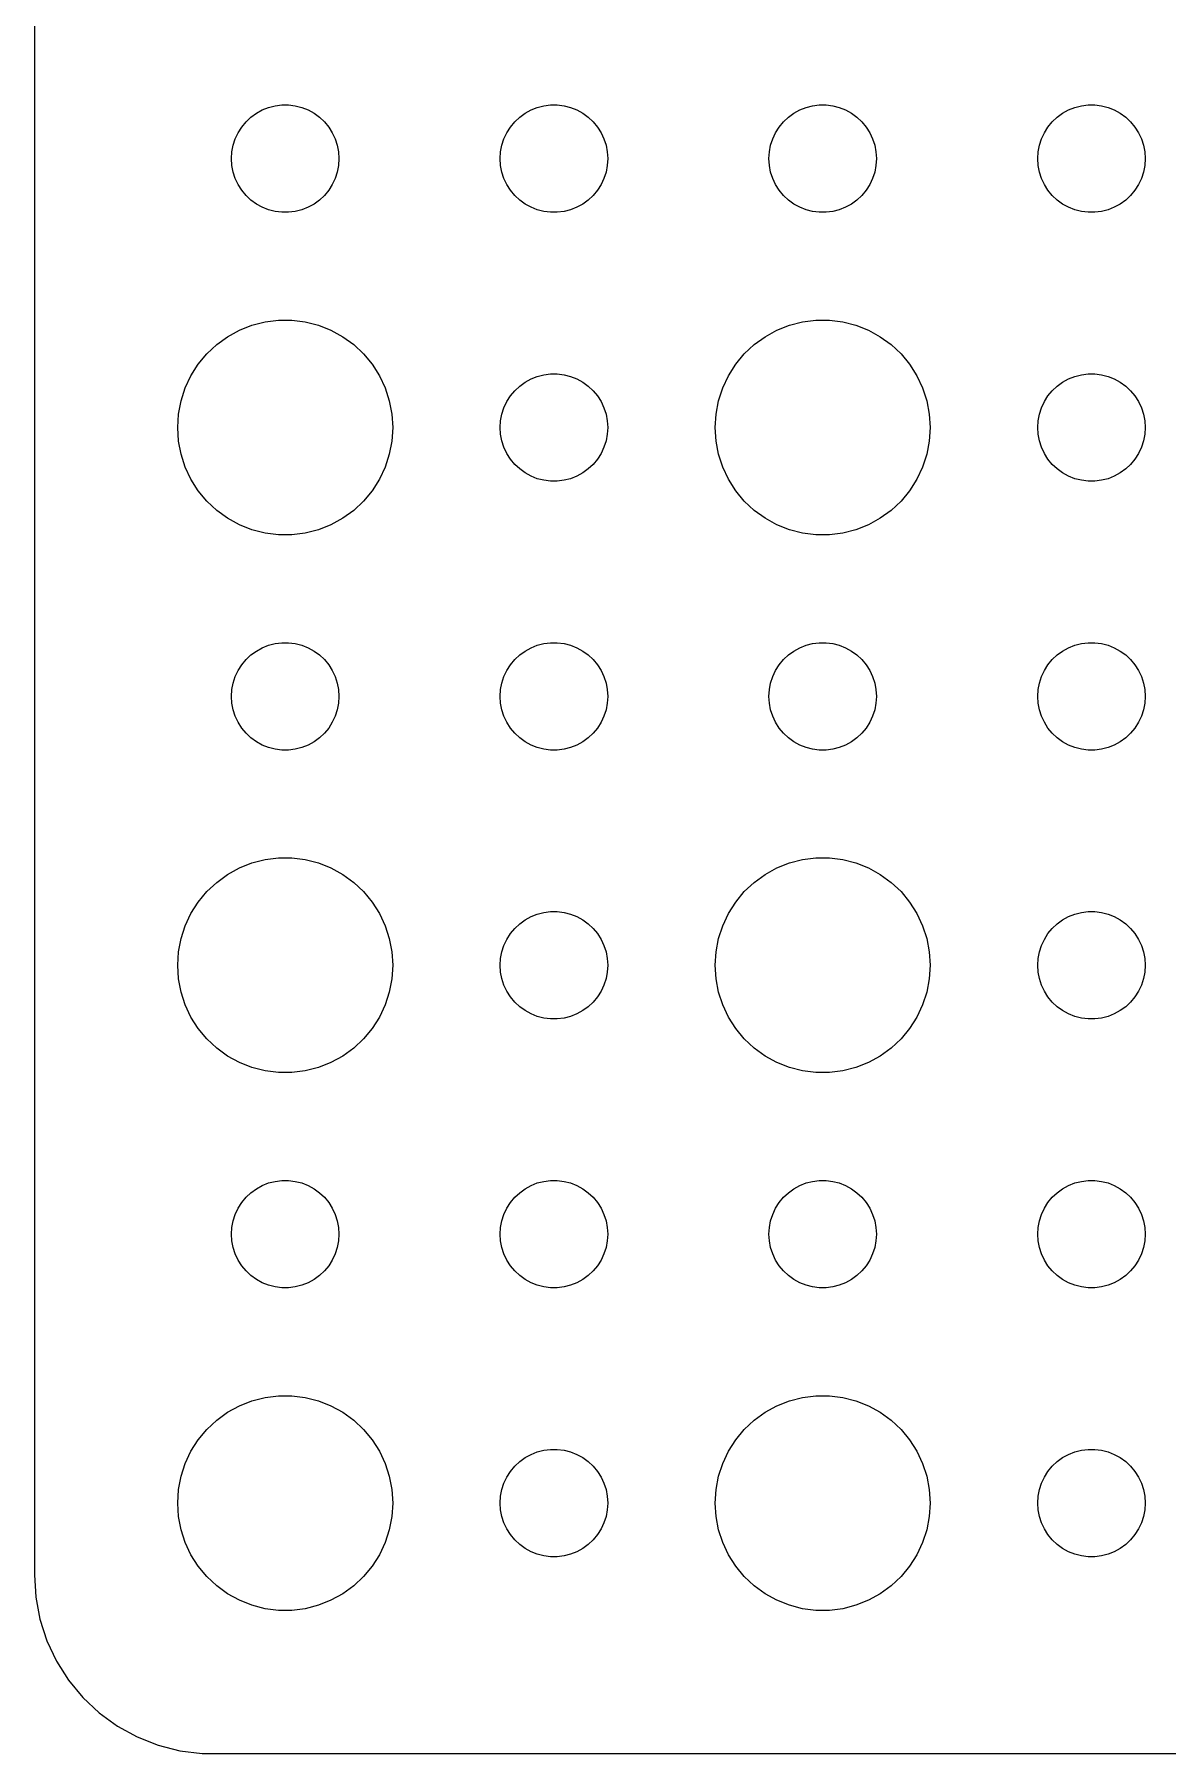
# Model space of a CAD drawing. Header units: metres. Extents: x -134 to 134, y 176 to 508.
# Drawn here: x -134.5 to -102.87, y 404.01 to 451.97 of the extents above; entities that cross this region are included whole.
import ezdxf

# ---------------------------------------------------------------- set-up
doc = ezdxf.new("R2010")
doc.units = ezdxf.units.M

msp = doc.modelspace()

# ---------------------------------------------------------------- linework, layer by layer
for p, q in [((-134.5, 503), (-134.5, 409)), ((-128.304, 449.766), (-128.139, 449.857)), ((-128.139, 449.857), (-127.964, 449.927)), ((-127.964, 449.927), (-127.781, 449.973)), ((-127.781, 449.973), (-127.594, 449.997)), ((-127.594, 449.997), (-127.406, 449.997)), ((-127.406, 449.997), (-127.219, 449.973)), ((-127.219, 449.973), (-127.036, 449.927)), ((-127.036, 449.927), (-126.861, 449.857)), ((-126.861, 449.857), (-126.696, 449.766)), ((-120.804, 449.766), (-120.639, 449.857)), ((-120.639, 449.857), (-120.464, 449.927)), ((-120.464, 449.927), (-120.281, 449.973)), ((-120.281, 449.973), (-120.094, 449.997)), ((-120.094, 449.997), (-119.906, 449.997)), ((-119.906, 449.997), (-119.719, 449.973)), ((-119.719, 449.973), (-119.536, 449.927)), ((-119.536, 449.927), (-119.361, 449.857)), ((-119.361, 449.857), (-119.196, 449.766)), ((-113.304, 449.766), (-113.139, 449.857)), ((-113.139, 449.857), (-112.964, 449.927)), ((-112.964, 449.927), (-112.781, 449.973)), ((-112.781, 449.973), (-112.594, 449.997)), ((-112.594, 449.997), (-112.406, 449.997)), ((-112.406, 449.997), (-112.219, 449.973)), ((-112.219, 449.973), (-112.036, 449.927)), ((-112.036, 449.927), (-111.861, 449.857)), ((-111.861, 449.857), (-111.696, 449.766)), ((-105.804, 449.766), (-105.639, 449.857)), ((-105.639, 449.857), (-105.464, 449.927)), ((-105.464, 449.927), (-105.281, 449.973)), ((-105.281, 449.973), (-105.094, 449.997)), ((-105.094, 449.997), (-104.906, 449.997)), ((-104.906, 449.997), (-104.719, 449.973)), ((-104.719, 449.973), (-104.536, 449.927)), ((-104.536, 449.927), (-104.361, 449.857)), ((-104.361, 449.857), (-104.196, 449.766)), ((-128.814, 449.223), (-128.714, 449.382)), ((-128.714, 449.382), (-128.593, 449.527)), ((-128.593, 449.527), (-128.456, 449.656)), ((-128.456, 449.656), (-128.304, 449.766)), ((-126.696, 449.766), (-126.544, 449.656)), ((-126.544, 449.656), (-126.407, 449.527)), ((-126.407, 449.527), (-126.286, 449.382)), ((-126.286, 449.382), (-126.186, 449.223)), ((-121.314, 449.223), (-121.214, 449.382)), ((-121.214, 449.382), (-121.093, 449.527)), ((-121.093, 449.527), (-120.956, 449.656)), ((-120.956, 449.656), (-120.804, 449.766)), ((-119.196, 449.766), (-119.044, 449.656)), ((-119.044, 449.656), (-118.907, 449.527)), ((-118.907, 449.527), (-118.786, 449.382)), ((-118.786, 449.382), (-118.686, 449.223)), ((-113.814, 449.223), (-113.714, 449.382)), ((-113.714, 449.382), (-113.593, 449.527)), ((-113.593, 449.527), (-113.456, 449.656)), ((-113.456, 449.656), (-113.304, 449.766)), ((-111.696, 449.766), (-111.544, 449.656)), ((-111.544, 449.656), (-111.407, 449.527)), ((-111.407, 449.527), (-111.286, 449.382)), ((-111.286, 449.382), (-111.186, 449.223)), ((-106.314, 449.223), (-106.214, 449.382)), ((-106.214, 449.382), (-106.093, 449.527)), ((-106.093, 449.527), (-105.956, 449.656)), ((-105.956, 449.656), (-105.804, 449.766)), ((-104.196, 449.766), (-104.044, 449.656)), ((-104.044, 449.656), (-103.907, 449.527)), ((-103.907, 449.527), (-103.786, 449.382)), ((-103.786, 449.382), (-103.686, 449.223)), ((-128.988, 448.688), (-128.953, 448.873)), ((-128.953, 448.873), (-128.895, 449.052)), ((-128.895, 449.052), (-128.814, 449.223)), ((-126.186, 449.223), (-126.105, 449.052)), ((-126.105, 449.052), (-126.047, 448.873)), ((-126.047, 448.873), (-126.012, 448.688)), ((-121.488, 448.688), (-121.453, 448.873)), ((-121.453, 448.873), (-121.395, 449.052)), ((-121.395, 449.052), (-121.314, 449.223)), ((-118.686, 449.223), (-118.605, 449.052)), ((-118.605, 449.052), (-118.547, 448.873)), ((-118.547, 448.873), (-118.512, 448.688)), ((-113.988, 448.688), (-113.953, 448.873)), ((-113.953, 448.873), (-113.895, 449.052)), ((-113.895, 449.052), (-113.814, 449.223)), ((-111.186, 449.223), (-111.105, 449.052)), ((-111.105, 449.052), (-111.047, 448.873)), ((-111.047, 448.873), (-111.012, 448.688)), ((-106.488, 448.688), (-106.453, 448.873)), ((-106.453, 448.873), (-106.395, 449.052)), ((-106.395, 449.052), (-106.314, 449.223)), ((-103.686, 449.223), (-103.605, 449.052)), ((-103.605, 449.052), (-103.547, 448.873)), ((-103.547, 448.873), (-103.512, 448.688)), ((-129, 448.5), (-128.988, 448.688)), ((-128.988, 448.312), (-129, 448.5)), ((-126.012, 448.688), (-126, 448.5)), ((-126, 448.5), (-126.012, 448.312)), ((-121.5, 448.5), (-121.488, 448.688)), ((-121.488, 448.312), (-121.5, 448.5)), ((-118.512, 448.688), (-118.5, 448.5)), ((-118.5, 448.5), (-118.512, 448.312)), ((-114, 448.5), (-113.988, 448.688)), ((-113.988, 448.312), (-114, 448.5)), ((-111.012, 448.688), (-111, 448.5)), ((-111, 448.5), (-111.012, 448.312)), ((-106.5, 448.5), (-106.488, 448.688)), ((-106.488, 448.312), (-106.5, 448.5)), ((-103.512, 448.688), (-103.5, 448.5)), ((-103.5, 448.5), (-103.512, 448.312)), ((-128.953, 448.127), (-128.988, 448.312)), ((-128.895, 447.948), (-128.953, 448.127)), ((-128.814, 447.777), (-128.895, 447.948)), ((-126.105, 447.948), (-126.186, 447.777)), ((-126.047, 448.127), (-126.105, 447.948)), ((-126.012, 448.312), (-126.047, 448.127)), ((-121.453, 448.127), (-121.488, 448.312)), ((-121.395, 447.948), (-121.453, 448.127)), ((-121.314, 447.777), (-121.395, 447.948)), ((-118.605, 447.948), (-118.686, 447.777)), ((-118.547, 448.127), (-118.605, 447.948)), ((-118.512, 448.312), (-118.547, 448.127)), ((-113.953, 448.127), (-113.988, 448.312)), ((-113.895, 447.948), (-113.953, 448.127)), ((-113.814, 447.777), (-113.895, 447.948)), ((-111.105, 447.948), (-111.186, 447.777)), ((-111.047, 448.127), (-111.105, 447.948)), ((-111.012, 448.312), (-111.047, 448.127)), ((-106.453, 448.127), (-106.488, 448.312)), ((-106.395, 447.948), (-106.453, 448.127)), ((-106.314, 447.777), (-106.395, 447.948)), ((-103.605, 447.948), (-103.686, 447.777)), ((-103.547, 448.127), (-103.605, 447.948)), ((-103.512, 448.312), (-103.547, 448.127)), ((-128.714, 447.618), (-128.814, 447.777)), ((-128.593, 447.473), (-128.714, 447.618)), ((-128.456, 447.344), (-128.593, 447.473)), ((-126.407, 447.473), (-126.544, 447.344)), ((-126.286, 447.618), (-126.407, 447.473)), ((-126.186, 447.777), (-126.286, 447.618)), ((-121.214, 447.618), (-121.314, 447.777)), ((-121.093, 447.473), (-121.214, 447.618)), ((-120.956, 447.344), (-121.093, 447.473)), ((-118.907, 447.473), (-119.044, 447.344)), ((-118.786, 447.618), (-118.907, 447.473)), ((-118.686, 447.777), (-118.786, 447.618)), ((-113.714, 447.618), (-113.814, 447.777)), ((-113.593, 447.473), (-113.714, 447.618)), ((-113.456, 447.344), (-113.593, 447.473)), ((-111.407, 447.473), (-111.544, 447.344)), ((-111.286, 447.618), (-111.407, 447.473)), ((-111.186, 447.777), (-111.286, 447.618)), ((-106.214, 447.618), (-106.314, 447.777)), ((-106.093, 447.473), (-106.214, 447.618)), ((-105.956, 447.344), (-106.093, 447.473)), ((-103.907, 447.473), (-104.044, 447.344)), ((-103.786, 447.618), (-103.907, 447.473)), ((-103.686, 447.777), (-103.786, 447.618)), ((-128.304, 447.234), (-128.456, 447.344)), ((-128.139, 447.143), (-128.304, 447.234)), ((-127.964, 447.073), (-128.139, 447.143)), ((-127.781, 447.027), (-127.964, 447.073)), ((-127.594, 447.003), (-127.781, 447.027)), ((-127.406, 447.003), (-127.594, 447.003)), ((-127.219, 447.027), (-127.406, 447.003)), ((-127.036, 447.073), (-127.219, 447.027)), ((-126.861, 447.143), (-127.036, 447.073)), ((-126.696, 447.234), (-126.861, 447.143)), ((-126.544, 447.344), (-126.696, 447.234)), ((-120.804, 447.234), (-120.956, 447.344)), ((-120.639, 447.143), (-120.804, 447.234)), ((-120.464, 447.073), (-120.639, 447.143)), ((-120.281, 447.027), (-120.464, 447.073)), ((-120.094, 447.003), (-120.281, 447.027)), ((-119.906, 447.003), (-120.094, 447.003)), ((-119.719, 447.027), (-119.906, 447.003)), ((-119.536, 447.073), (-119.719, 447.027)), ((-119.361, 447.143), (-119.536, 447.073)), ((-119.196, 447.234), (-119.361, 447.143)), ((-119.044, 447.344), (-119.196, 447.234)), ((-113.304, 447.234), (-113.456, 447.344)), ((-113.139, 447.143), (-113.304, 447.234)), ((-112.964, 447.073), (-113.139, 447.143)), ((-112.781, 447.027), (-112.964, 447.073)), ((-112.594, 447.003), (-112.781, 447.027)), ((-112.406, 447.003), (-112.594, 447.003)), ((-112.219, 447.027), (-112.406, 447.003)), ((-112.036, 447.073), (-112.219, 447.027)), ((-111.861, 447.143), (-112.036, 447.073)), ((-111.696, 447.234), (-111.861, 447.143)), ((-111.544, 447.344), (-111.696, 447.234)), ((-105.804, 447.234), (-105.956, 447.344)), ((-105.639, 447.143), (-105.804, 447.234)), ((-105.464, 447.073), (-105.639, 447.143)), ((-105.281, 447.027), (-105.464, 447.073)), ((-105.094, 447.003), (-105.281, 447.027)), ((-104.906, 447.003), (-105.094, 447.003)), ((-104.719, 447.027), (-104.906, 447.003)), ((-104.536, 447.073), (-104.719, 447.027)), ((-104.361, 447.143), (-104.536, 447.073)), ((-104.196, 447.234), (-104.361, 447.143)), ((-104.044, 447.344), (-104.196, 447.234)), ((-129.107, 443.533), (-128.777, 443.714)), ((-128.777, 443.714), (-128.427, 443.853)), ((-128.427, 443.853), (-128.062, 443.947)), ((-128.062, 443.947), (-127.688, 443.994)), ((-127.688, 443.994), (-127.312, 443.994)), ((-127.312, 443.994), (-126.938, 443.947)), ((-126.938, 443.947), (-126.573, 443.853)), ((-126.573, 443.853), (-126.223, 443.714)), ((-126.223, 443.714), (-125.893, 443.533)), ((-114.107, 443.533), (-113.777, 443.714)), ((-113.777, 443.714), (-113.427, 443.853)), ((-113.427, 443.853), (-113.062, 443.947)), ((-113.062, 443.947), (-112.688, 443.994)), ((-112.688, 443.994), (-112.312, 443.994)), ((-112.312, 443.994), (-111.938, 443.947)), ((-111.938, 443.947), (-111.573, 443.853)), ((-111.573, 443.853), (-111.223, 443.714)), ((-111.223, 443.714), (-110.893, 443.533)), ((-129.687, 443.054), (-129.412, 443.312)), ((-129.412, 443.312), (-129.107, 443.533)), ((-125.893, 443.533), (-125.588, 443.312)), ((-125.588, 443.312), (-125.313, 443.054)), ((-114.687, 443.054), (-114.412, 443.312)), ((-114.412, 443.312), (-114.107, 443.533)), ((-110.893, 443.533), (-110.588, 443.312)), ((-110.588, 443.312), (-110.313, 443.054)), ((-130.129, 442.445), (-129.927, 442.763)), ((-129.927, 442.763), (-129.687, 443.054)), ((-125.313, 443.054), (-125.073, 442.763)), ((-125.073, 442.763), (-124.871, 442.445)), ((-115.129, 442.445), (-114.927, 442.763)), ((-114.927, 442.763), (-114.687, 443.054)), ((-110.313, 443.054), (-110.073, 442.763)), ((-110.073, 442.763), (-109.871, 442.445)), ((-130.289, 442.104), (-130.129, 442.445)), ((-124.871, 442.445), (-124.711, 442.104)), ((-120.956, 442.156), (-120.804, 442.266)), ((-120.804, 442.266), (-120.639, 442.357)), ((-120.639, 442.357), (-120.464, 442.427)), ((-120.464, 442.427), (-120.281, 442.473)), ((-120.281, 442.473), (-120.094, 442.497)), ((-120.094, 442.497), (-119.906, 442.497)), ((-119.906, 442.497), (-119.719, 442.473)), ((-119.719, 442.473), (-119.536, 442.427)), ((-119.536, 442.427), (-119.361, 442.357)), ((-119.361, 442.357), (-119.196, 442.266)), ((-119.196, 442.266), (-119.044, 442.156)), ((-115.289, 442.104), (-115.129, 442.445)), ((-109.871, 442.445), (-109.711, 442.104)), ((-105.956, 442.156), (-105.804, 442.266)), ((-105.804, 442.266), (-105.639, 442.357)), ((-105.639, 442.357), (-105.464, 442.427)), ((-105.464, 442.427), (-105.281, 442.473)), ((-105.281, 442.473), (-105.094, 442.497)), ((-105.094, 442.497), (-104.906, 442.497)), ((-104.906, 442.497), (-104.719, 442.473)), ((-104.719, 442.473), (-104.536, 442.427)), ((-104.536, 442.427), (-104.361, 442.357)), ((-104.361, 442.357), (-104.196, 442.266)), ((-104.196, 442.266), (-104.044, 442.156)), ((-130.476, 441.376), (-130.406, 441.746)), ((-130.406, 441.746), (-130.289, 442.104)), ((-124.711, 442.104), (-124.594, 441.746)), ((-124.594, 441.746), (-124.524, 441.376)), ((-121.395, 441.552), (-121.314, 441.723)), ((-121.314, 441.723), (-121.214, 441.882)), ((-121.214, 441.882), (-121.093, 442.027)), ((-121.093, 442.027), (-120.956, 442.156)), ((-119.044, 442.156), (-118.907, 442.027)), ((-118.907, 442.027), (-118.786, 441.882)), ((-118.786, 441.882), (-118.686, 441.723)), ((-118.686, 441.723), (-118.605, 441.552)), ((-115.476, 441.376), (-115.406, 441.746)), ((-115.406, 441.746), (-115.289, 442.104)), ((-109.711, 442.104), (-109.594, 441.746)), ((-109.594, 441.746), (-109.524, 441.376)), ((-106.395, 441.552), (-106.314, 441.723)), ((-106.314, 441.723), (-106.214, 441.882)), ((-106.214, 441.882), (-106.093, 442.027)), ((-106.093, 442.027), (-105.956, 442.156)), ((-104.044, 442.156), (-103.907, 442.027)), ((-103.907, 442.027), (-103.786, 441.882)), ((-103.786, 441.882), (-103.686, 441.723)), ((-103.686, 441.723), (-103.605, 441.552)), ((-130.5, 441), (-130.476, 441.376)), ((-124.524, 441.376), (-124.5, 441)), ((-121.488, 441.188), (-121.453, 441.373)), ((-121.453, 441.373), (-121.395, 441.552)), ((-118.605, 441.552), (-118.547, 441.373)), ((-118.547, 441.373), (-118.512, 441.188)), ((-115.5, 441), (-115.476, 441.376)), ((-109.524, 441.376), (-109.5, 441)), ((-106.488, 441.188), (-106.453, 441.373)), ((-106.453, 441.373), (-106.395, 441.552)), ((-103.605, 441.552), (-103.547, 441.373)), ((-103.547, 441.373), (-103.512, 441.188)), ((-130.476, 440.624), (-130.5, 441)), ((-124.5, 441), (-124.524, 440.624)), ((-121.5, 441), (-121.488, 441.188)), ((-121.488, 440.812), (-121.5, 441)), ((-121.453, 440.627), (-121.488, 440.812)), ((-118.512, 440.812), (-118.547, 440.627)), ((-118.512, 441.188), (-118.5, 441)), ((-118.5, 441), (-118.512, 440.812)), ((-115.476, 440.624), (-115.5, 441)), ((-109.5, 441), (-109.524, 440.624)), ((-106.5, 441), (-106.488, 441.188)), ((-106.488, 440.812), (-106.5, 441)), ((-106.453, 440.627), (-106.488, 440.812)), ((-103.512, 440.812), (-103.547, 440.627)), ((-103.512, 441.188), (-103.5, 441)), ((-103.5, 441), (-103.512, 440.812)), ((-130.406, 440.254), (-130.476, 440.624)), ((-130.289, 439.896), (-130.406, 440.254)), ((-124.594, 440.254), (-124.711, 439.896)), ((-124.524, 440.624), (-124.594, 440.254)), ((-121.395, 440.448), (-121.453, 440.627)), ((-121.314, 440.277), (-121.395, 440.448)), ((-121.214, 440.118), (-121.314, 440.277)), ((-118.686, 440.277), (-118.786, 440.118)), ((-118.605, 440.448), (-118.686, 440.277)), ((-118.547, 440.627), (-118.605, 440.448)), ((-115.406, 440.254), (-115.476, 440.624)), ((-115.289, 439.896), (-115.406, 440.254)), ((-109.594, 440.254), (-109.711, 439.896)), ((-109.524, 440.624), (-109.594, 440.254)), ((-106.395, 440.448), (-106.453, 440.627)), ((-106.314, 440.277), (-106.395, 440.448)), ((-106.214, 440.118), (-106.314, 440.277)), ((-103.686, 440.277), (-103.786, 440.118)), ((-103.605, 440.448), (-103.686, 440.277)), ((-103.547, 440.627), (-103.605, 440.448)), ((-130.129, 439.555), (-130.289, 439.896)), ((-124.711, 439.896), (-124.871, 439.555)), ((-121.093, 439.973), (-121.214, 440.118)), ((-120.956, 439.844), (-121.093, 439.973)), ((-120.804, 439.734), (-120.956, 439.844)), ((-119.044, 439.844), (-119.196, 439.734)), ((-118.907, 439.973), (-119.044, 439.844)), ((-118.786, 440.118), (-118.907, 439.973)), ((-115.129, 439.555), (-115.289, 439.896)), ((-109.711, 439.896), (-109.871, 439.555)), ((-106.093, 439.973), (-106.214, 440.118)), ((-105.956, 439.844), (-106.093, 439.973)), ((-105.804, 439.734), (-105.956, 439.844)), ((-104.044, 439.844), (-104.196, 439.734)), ((-103.907, 439.973), (-104.044, 439.844)), ((-103.786, 440.118), (-103.907, 439.973)), ((-129.927, 439.237), (-130.129, 439.555)), ((-124.871, 439.555), (-125.073, 439.237)), ((-120.639, 439.643), (-120.804, 439.734)), ((-120.464, 439.573), (-120.639, 439.643)), ((-120.281, 439.527), (-120.464, 439.573)), ((-120.094, 439.503), (-120.281, 439.527)), ((-119.906, 439.503), (-120.094, 439.503)), ((-119.719, 439.527), (-119.906, 439.503)), ((-119.536, 439.573), (-119.719, 439.527)), ((-119.361, 439.643), (-119.536, 439.573)), ((-119.196, 439.734), (-119.361, 439.643)), ((-114.927, 439.237), (-115.129, 439.555)), ((-109.871, 439.555), (-110.073, 439.237)), ((-105.639, 439.643), (-105.804, 439.734)), ((-105.464, 439.573), (-105.639, 439.643)), ((-105.281, 439.527), (-105.464, 439.573)), ((-105.094, 439.503), (-105.281, 439.527)), ((-104.906, 439.503), (-105.094, 439.503)), ((-104.719, 439.527), (-104.906, 439.503)), ((-104.536, 439.573), (-104.719, 439.527)), ((-104.361, 439.643), (-104.536, 439.573)), ((-104.196, 439.734), (-104.361, 439.643)), ((-129.687, 438.946), (-129.927, 439.237)), ((-129.412, 438.688), (-129.687, 438.946)), ((-125.313, 438.946), (-125.588, 438.688)), ((-125.073, 439.237), (-125.313, 438.946)), ((-114.687, 438.946), (-114.927, 439.237)), ((-114.412, 438.688), (-114.687, 438.946)), ((-110.313, 438.946), (-110.588, 438.688)), ((-110.073, 439.237), (-110.313, 438.946)), ((-129.107, 438.467), (-129.412, 438.688)), ((-128.777, 438.286), (-129.107, 438.467)), ((-125.893, 438.467), (-126.223, 438.286)), ((-125.588, 438.688), (-125.893, 438.467)), ((-114.107, 438.467), (-114.412, 438.688)), ((-113.777, 438.286), (-114.107, 438.467)), ((-110.893, 438.467), (-111.223, 438.286)), ((-110.588, 438.688), (-110.893, 438.467)), ((-128.427, 438.147), (-128.777, 438.286)), ((-128.062, 438.053), (-128.427, 438.147)), ((-127.688, 438.006), (-128.062, 438.053)), ((-127.312, 438.006), (-127.688, 438.006)), ((-126.938, 438.053), (-127.312, 438.006)), ((-126.573, 438.147), (-126.938, 438.053)), ((-126.223, 438.286), (-126.573, 438.147)), ((-113.427, 438.147), (-113.777, 438.286)), ((-113.062, 438.053), (-113.427, 438.147)), ((-112.688, 438.006), (-113.062, 438.053)), ((-112.312, 438.006), (-112.688, 438.006)), ((-111.938, 438.053), (-112.312, 438.006)), ((-111.573, 438.147), (-111.938, 438.053)), ((-111.223, 438.286), (-111.573, 438.147)), ((-127.964, 434.927), (-127.781, 434.973)), ((-127.781, 434.973), (-127.594, 434.997)), ((-127.594, 434.997), (-127.406, 434.997)), ((-127.406, 434.997), (-127.219, 434.973)), ((-127.219, 434.973), (-127.036, 434.927)), ((-120.464, 434.927), (-120.281, 434.973)), ((-120.281, 434.973), (-120.094, 434.997)), ((-120.094, 434.997), (-119.906, 434.997)), ((-119.906, 434.997), (-119.719, 434.973)), ((-119.719, 434.973), (-119.536, 434.927)), ((-112.964, 434.927), (-112.781, 434.973)), ((-112.781, 434.973), (-112.594, 434.997)), ((-112.594, 434.997), (-112.406, 434.997)), ((-112.406, 434.997), (-112.219, 434.973)), ((-112.219, 434.973), (-112.036, 434.927)), ((-105.464, 434.927), (-105.281, 434.973)), ((-105.281, 434.973), (-105.094, 434.997)), ((-105.094, 434.997), (-104.906, 434.997)), ((-104.906, 434.997), (-104.719, 434.973)), ((-104.719, 434.973), (-104.536, 434.927)), ((-128.714, 434.382), (-128.593, 434.527)), ((-128.593, 434.527), (-128.456, 434.656)), ((-128.456, 434.656), (-128.304, 434.766)), ((-128.304, 434.766), (-128.139, 434.857)), ((-128.139, 434.857), (-127.964, 434.927)), ((-127.036, 434.927), (-126.861, 434.857)), ((-126.861, 434.857), (-126.696, 434.766)), ((-126.696, 434.766), (-126.544, 434.656)), ((-126.544, 434.656), (-126.407, 434.527)), ((-126.407, 434.527), (-126.286, 434.382)), ((-121.214, 434.382), (-121.093, 434.527)), ((-121.093, 434.527), (-120.956, 434.656)), ((-120.956, 434.656), (-120.804, 434.766)), ((-120.804, 434.766), (-120.639, 434.857)), ((-120.639, 434.857), (-120.464, 434.927)), ((-119.536, 434.927), (-119.361, 434.857)), ((-119.361, 434.857), (-119.196, 434.766)), ((-119.196, 434.766), (-119.044, 434.656)), ((-119.044, 434.656), (-118.907, 434.527)), ((-118.907, 434.527), (-118.786, 434.382)), ((-113.714, 434.382), (-113.593, 434.527)), ((-113.593, 434.527), (-113.456, 434.656)), ((-113.456, 434.656), (-113.304, 434.766)), ((-113.304, 434.766), (-113.139, 434.857)), ((-113.139, 434.857), (-112.964, 434.927)), ((-112.036, 434.927), (-111.861, 434.857)), ((-111.861, 434.857), (-111.696, 434.766)), ((-111.696, 434.766), (-111.544, 434.656)), ((-111.544, 434.656), (-111.407, 434.527)), ((-111.407, 434.527), (-111.286, 434.382)), ((-106.214, 434.382), (-106.093, 434.527)), ((-106.093, 434.527), (-105.956, 434.656)), ((-105.956, 434.656), (-105.804, 434.766)), ((-105.804, 434.766), (-105.639, 434.857)), ((-105.639, 434.857), (-105.464, 434.927)), ((-104.536, 434.927), (-104.361, 434.857)), ((-104.361, 434.857), (-104.196, 434.766)), ((-104.196, 434.766), (-104.044, 434.656)), ((-104.044, 434.656), (-103.907, 434.527)), ((-103.907, 434.527), (-103.786, 434.382)), ((-128.953, 433.873), (-128.895, 434.052)), ((-128.895, 434.052), (-128.814, 434.223)), ((-128.814, 434.223), (-128.714, 434.382)), ((-126.286, 434.382), (-126.186, 434.223)), ((-126.186, 434.223), (-126.105, 434.052)), ((-126.105, 434.052), (-126.047, 433.873)), ((-121.453, 433.873), (-121.395, 434.052)), ((-121.395, 434.052), (-121.314, 434.223)), ((-121.314, 434.223), (-121.214, 434.382)), ((-118.786, 434.382), (-118.686, 434.223)), ((-118.686, 434.223), (-118.605, 434.052)), ((-118.605, 434.052), (-118.547, 433.873)), ((-113.953, 433.873), (-113.895, 434.052)), ((-113.895, 434.052), (-113.814, 434.223)), ((-113.814, 434.223), (-113.714, 434.382)), ((-111.286, 434.382), (-111.186, 434.223)), ((-111.186, 434.223), (-111.105, 434.052)), ((-111.105, 434.052), (-111.047, 433.873)), ((-106.453, 433.873), (-106.395, 434.052)), ((-106.395, 434.052), (-106.314, 434.223)), ((-106.314, 434.223), (-106.214, 434.382)), ((-103.786, 434.382), (-103.686, 434.223)), ((-103.686, 434.223), (-103.605, 434.052)), ((-103.605, 434.052), (-103.547, 433.873)), ((-129, 433.5), (-128.988, 433.688)), ((-128.988, 433.688), (-128.953, 433.873)), ((-126.047, 433.873), (-126.012, 433.688)), ((-126.012, 433.688), (-126, 433.5)), ((-121.5, 433.5), (-121.488, 433.688)), ((-121.488, 433.688), (-121.453, 433.873)), ((-118.547, 433.873), (-118.512, 433.688)), ((-118.512, 433.688), (-118.5, 433.5)), ((-114, 433.5), (-113.988, 433.688)), ((-113.988, 433.688), (-113.953, 433.873)), ((-111.047, 433.873), (-111.012, 433.688)), ((-111.012, 433.688), (-111, 433.5)), ((-106.5, 433.5), (-106.488, 433.688)), ((-106.488, 433.688), (-106.453, 433.873)), ((-103.547, 433.873), (-103.512, 433.688)), ((-103.512, 433.688), (-103.5, 433.5)), ((-128.988, 433.312), (-129, 433.5)), ((-128.953, 433.127), (-128.988, 433.312)), ((-128.895, 432.948), (-128.953, 433.127)), ((-126.047, 433.127), (-126.105, 432.948)), ((-126.012, 433.312), (-126.047, 433.127)), ((-126, 433.5), (-126.012, 433.312)), ((-121.488, 433.312), (-121.5, 433.5)), ((-121.453, 433.127), (-121.488, 433.312)), ((-121.395, 432.948), (-121.453, 433.127)), ((-118.547, 433.127), (-118.605, 432.948)), ((-118.512, 433.312), (-118.547, 433.127)), ((-118.5, 433.5), (-118.512, 433.312)), ((-113.988, 433.312), (-114, 433.5)), ((-113.953, 433.127), (-113.988, 433.312)), ((-113.895, 432.948), (-113.953, 433.127)), ((-111.047, 433.127), (-111.105, 432.948)), ((-111.012, 433.312), (-111.047, 433.127)), ((-111, 433.5), (-111.012, 433.312)), ((-106.488, 433.312), (-106.5, 433.5)), ((-106.453, 433.127), (-106.488, 433.312)), ((-106.395, 432.948), (-106.453, 433.127)), ((-103.547, 433.127), (-103.605, 432.948)), ((-103.512, 433.312), (-103.547, 433.127)), ((-103.5, 433.5), (-103.512, 433.312)), ((-128.814, 432.777), (-128.895, 432.948)), ((-128.714, 432.618), (-128.814, 432.777)), ((-128.593, 432.473), (-128.714, 432.618)), ((-126.286, 432.618), (-126.407, 432.473)), ((-126.186, 432.777), (-126.286, 432.618)), ((-126.105, 432.948), (-126.186, 432.777)), ((-121.314, 432.777), (-121.395, 432.948)), ((-121.214, 432.618), (-121.314, 432.777)), ((-121.093, 432.473), (-121.214, 432.618)), ((-118.786, 432.618), (-118.907, 432.473)), ((-118.686, 432.777), (-118.786, 432.618)), ((-118.605, 432.948), (-118.686, 432.777)), ((-113.814, 432.777), (-113.895, 432.948)), ((-113.714, 432.618), (-113.814, 432.777)), ((-113.593, 432.473), (-113.714, 432.618)), ((-111.286, 432.618), (-111.407, 432.473)), ((-111.186, 432.777), (-111.286, 432.618)), ((-111.105, 432.948), (-111.186, 432.777)), ((-106.314, 432.777), (-106.395, 432.948)), ((-106.214, 432.618), (-106.314, 432.777)), ((-106.093, 432.473), (-106.214, 432.618)), ((-103.786, 432.618), (-103.907, 432.473)), ((-103.686, 432.777), (-103.786, 432.618)), ((-103.605, 432.948), (-103.686, 432.777)), ((-128.456, 432.344), (-128.593, 432.473)), ((-128.304, 432.234), (-128.456, 432.344)), ((-128.139, 432.143), (-128.304, 432.234)), ((-127.964, 432.073), (-128.139, 432.143)), ((-126.861, 432.143), (-127.036, 432.073)), ((-126.696, 432.234), (-126.861, 432.143)), ((-126.544, 432.344), (-126.696, 432.234)), ((-126.407, 432.473), (-126.544, 432.344)), ((-120.956, 432.344), (-121.093, 432.473)), ((-120.804, 432.234), (-120.956, 432.344)), ((-120.639, 432.143), (-120.804, 432.234)), ((-120.464, 432.073), (-120.639, 432.143)), ((-119.361, 432.143), (-119.536, 432.073)), ((-119.196, 432.234), (-119.361, 432.143)), ((-119.044, 432.344), (-119.196, 432.234)), ((-118.907, 432.473), (-119.044, 432.344)), ((-113.456, 432.344), (-113.593, 432.473)), ((-113.304, 432.234), (-113.456, 432.344)), ((-113.139, 432.143), (-113.304, 432.234)), ((-112.964, 432.073), (-113.139, 432.143)), ((-111.861, 432.143), (-112.036, 432.073)), ((-111.696, 432.234), (-111.861, 432.143)), ((-111.544, 432.344), (-111.696, 432.234)), ((-111.407, 432.473), (-111.544, 432.344)), ((-105.956, 432.344), (-106.093, 432.473)), ((-105.804, 432.234), (-105.956, 432.344)), ((-105.639, 432.143), (-105.804, 432.234)), ((-105.464, 432.073), (-105.639, 432.143)), ((-104.361, 432.143), (-104.536, 432.073)), ((-104.196, 432.234), (-104.361, 432.143)), ((-104.044, 432.344), (-104.196, 432.234)), ((-103.907, 432.473), (-104.044, 432.344)), ((-127.781, 432.027), (-127.964, 432.073)), ((-127.594, 432.003), (-127.781, 432.027)), ((-127.406, 432.003), (-127.594, 432.003)), ((-127.219, 432.027), (-127.406, 432.003)), ((-127.036, 432.073), (-127.219, 432.027)), ((-120.281, 432.027), (-120.464, 432.073)), ((-120.094, 432.003), (-120.281, 432.027)), ((-119.906, 432.003), (-120.094, 432.003)), ((-119.719, 432.027), (-119.906, 432.003)), ((-119.536, 432.073), (-119.719, 432.027)), ((-112.781, 432.027), (-112.964, 432.073)), ((-112.594, 432.003), (-112.781, 432.027)), ((-112.406, 432.003), (-112.594, 432.003)), ((-112.219, 432.027), (-112.406, 432.003)), ((-112.036, 432.073), (-112.219, 432.027)), ((-105.281, 432.027), (-105.464, 432.073)), ((-105.094, 432.003), (-105.281, 432.027)), ((-104.906, 432.003), (-105.094, 432.003)), ((-104.719, 432.027), (-104.906, 432.003)), ((-104.536, 432.073), (-104.719, 432.027)), ((-128.777, 428.714), (-128.427, 428.853)), ((-128.427, 428.853), (-128.062, 428.947)), ((-128.062, 428.947), (-127.688, 428.994)), ((-127.688, 428.994), (-127.312, 428.994)), ((-127.312, 428.994), (-126.938, 428.947)), ((-126.938, 428.947), (-126.573, 428.853)), ((-126.573, 428.853), (-126.223, 428.714)), ((-113.777, 428.714), (-113.427, 428.853)), ((-113.427, 428.853), (-113.062, 428.947)), ((-113.062, 428.947), (-112.688, 428.994)), ((-112.688, 428.994), (-112.312, 428.994)), ((-112.312, 428.994), (-111.938, 428.947)), ((-111.938, 428.947), (-111.573, 428.853)), ((-111.573, 428.853), (-111.223, 428.714)), ((-129.687, 428.054), (-129.412, 428.312)), ((-129.412, 428.312), (-129.107, 428.533)), ((-129.107, 428.533), (-128.777, 428.714)), ((-126.223, 428.714), (-125.893, 428.533)), ((-125.893, 428.533), (-125.588, 428.312)), ((-125.588, 428.312), (-125.313, 428.054)), ((-114.687, 428.054), (-114.412, 428.312)), ((-114.412, 428.312), (-114.107, 428.533)), ((-114.107, 428.533), (-113.777, 428.714)), ((-111.223, 428.714), (-110.893, 428.533)), ((-110.893, 428.533), (-110.588, 428.312)), ((-110.588, 428.312), (-110.313, 428.054)), ((-129.927, 427.763), (-129.687, 428.054)), ((-125.313, 428.054), (-125.073, 427.763)), ((-114.927, 427.763), (-114.687, 428.054)), ((-110.313, 428.054), (-110.073, 427.763)), ((-130.289, 427.104), (-130.129, 427.445)), ((-130.129, 427.445), (-129.927, 427.763)), ((-125.073, 427.763), (-124.871, 427.445)), ((-124.871, 427.445), (-124.711, 427.104)), ((-120.804, 427.266), (-120.639, 427.357)), ((-120.639, 427.357), (-120.464, 427.427)), ((-120.464, 427.427), (-120.281, 427.473)), ((-120.281, 427.473), (-120.094, 427.497)), ((-120.094, 427.497), (-119.906, 427.497)), ((-119.906, 427.497), (-119.719, 427.473)), ((-119.719, 427.473), (-119.536, 427.427)), ((-119.536, 427.427), (-119.361, 427.357)), ((-119.361, 427.357), (-119.196, 427.266)), ((-115.289, 427.104), (-115.129, 427.445)), ((-115.129, 427.445), (-114.927, 427.763)), ((-110.073, 427.763), (-109.871, 427.445)), ((-109.871, 427.445), (-109.711, 427.104)), ((-105.804, 427.266), (-105.639, 427.357)), ((-105.639, 427.357), (-105.464, 427.427)), ((-105.464, 427.427), (-105.281, 427.473)), ((-105.281, 427.473), (-105.094, 427.497)), ((-105.094, 427.497), (-104.906, 427.497)), ((-104.906, 427.497), (-104.719, 427.473)), ((-104.719, 427.473), (-104.536, 427.427)), ((-104.536, 427.427), (-104.361, 427.357)), ((-104.361, 427.357), (-104.196, 427.266)), ((-130.406, 426.746), (-130.289, 427.104)), ((-124.711, 427.104), (-124.594, 426.746)), ((-121.314, 426.723), (-121.214, 426.882)), ((-121.214, 426.882), (-121.093, 427.027)), ((-121.093, 427.027), (-120.956, 427.156)), ((-120.956, 427.156), (-120.804, 427.266)), ((-119.196, 427.266), (-119.044, 427.156)), ((-119.044, 427.156), (-118.907, 427.027)), ((-118.907, 427.027), (-118.786, 426.882)), ((-118.786, 426.882), (-118.686, 426.723)), ((-115.406, 426.746), (-115.289, 427.104)), ((-109.711, 427.104), (-109.594, 426.746)), ((-106.314, 426.723), (-106.214, 426.882)), ((-106.214, 426.882), (-106.093, 427.027)), ((-106.093, 427.027), (-105.956, 427.156)), ((-105.956, 427.156), (-105.804, 427.266)), ((-104.196, 427.266), (-104.044, 427.156)), ((-104.044, 427.156), (-103.907, 427.027)), ((-103.907, 427.027), (-103.786, 426.882)), ((-103.786, 426.882), (-103.686, 426.723)), ((-130.5, 426), (-130.476, 426.376)), ((-130.476, 426.376), (-130.406, 426.746)), ((-124.594, 426.746), (-124.524, 426.376)), ((-124.524, 426.376), (-124.5, 426)), ((-121.488, 426.188), (-121.453, 426.373)), ((-121.453, 426.373), (-121.395, 426.552)), ((-121.395, 426.552), (-121.314, 426.723)), ((-118.686, 426.723), (-118.605, 426.552)), ((-118.605, 426.552), (-118.547, 426.373)), ((-118.547, 426.373), (-118.512, 426.188)), ((-115.5, 426), (-115.476, 426.376)), ((-115.476, 426.376), (-115.406, 426.746)), ((-109.594, 426.746), (-109.524, 426.376)), ((-109.524, 426.376), (-109.5, 426)), ((-106.488, 426.188), (-106.453, 426.373)), ((-106.453, 426.373), (-106.395, 426.552)), ((-106.395, 426.552), (-106.314, 426.723)), ((-103.686, 426.723), (-103.605, 426.552)), ((-103.605, 426.552), (-103.547, 426.373)), ((-103.547, 426.373), (-103.512, 426.188)), ((-130.476, 425.624), (-130.5, 426)), ((-124.5, 426), (-124.524, 425.624)), ((-121.5, 426), (-121.488, 426.188)), ((-121.488, 425.812), (-121.5, 426)), ((-118.512, 426.188), (-118.5, 426)), ((-118.5, 426), (-118.512, 425.812)), ((-115.476, 425.624), (-115.5, 426)), ((-109.5, 426), (-109.524, 425.624)), ((-106.5, 426), (-106.488, 426.188)), ((-106.488, 425.812), (-106.5, 426)), ((-103.512, 426.188), (-103.5, 426)), ((-103.5, 426), (-103.512, 425.812)), ((-130.406, 425.254), (-130.476, 425.624)), ((-124.524, 425.624), (-124.594, 425.254)), ((-121.453, 425.627), (-121.488, 425.812)), ((-121.395, 425.448), (-121.453, 425.627)), ((-121.314, 425.277), (-121.395, 425.448)), ((-118.605, 425.448), (-118.686, 425.277)), ((-118.547, 425.627), (-118.605, 425.448)), ((-118.512, 425.812), (-118.547, 425.627)), ((-115.406, 425.254), (-115.476, 425.624)), ((-109.524, 425.624), (-109.594, 425.254)), ((-106.453, 425.627), (-106.488, 425.812)), ((-106.395, 425.448), (-106.453, 425.627)), ((-106.314, 425.277), (-106.395, 425.448)), ((-103.605, 425.448), (-103.686, 425.277)), ((-103.547, 425.627), (-103.605, 425.448)), ((-103.512, 425.812), (-103.547, 425.627)), ((-130.289, 424.896), (-130.406, 425.254)), ((-130.129, 424.555), (-130.289, 424.896)), ((-124.711, 424.896), (-124.871, 424.555)), ((-124.594, 425.254), (-124.711, 424.896)), ((-121.214, 425.118), (-121.314, 425.277)), ((-121.093, 424.973), (-121.214, 425.118)), ((-120.956, 424.844), (-121.093, 424.973)), ((-118.907, 424.973), (-119.044, 424.844)), ((-118.786, 425.118), (-118.907, 424.973)), ((-118.686, 425.277), (-118.786, 425.118)), ((-115.289, 424.896), (-115.406, 425.254)), ((-115.129, 424.555), (-115.289, 424.896)), ((-109.711, 424.896), (-109.871, 424.555)), ((-109.594, 425.254), (-109.711, 424.896)), ((-106.214, 425.118), (-106.314, 425.277)), ((-106.093, 424.973), (-106.214, 425.118)), ((-105.956, 424.844), (-106.093, 424.973)), ((-103.907, 424.973), (-104.044, 424.844)), ((-103.786, 425.118), (-103.907, 424.973)), ((-103.686, 425.277), (-103.786, 425.118)), ((-129.927, 424.237), (-130.129, 424.555)), ((-124.871, 424.555), (-125.073, 424.237)), ((-120.804, 424.734), (-120.956, 424.844)), ((-120.639, 424.643), (-120.804, 424.734)), ((-120.464, 424.573), (-120.639, 424.643)), ((-120.281, 424.527), (-120.464, 424.573)), ((-120.094, 424.503), (-120.281, 424.527)), ((-119.906, 424.503), (-120.094, 424.503)), ((-119.719, 424.527), (-119.906, 424.503)), ((-119.536, 424.573), (-119.719, 424.527)), ((-119.361, 424.643), (-119.536, 424.573)), ((-119.196, 424.734), (-119.361, 424.643)), ((-119.044, 424.844), (-119.196, 424.734)), ((-114.927, 424.237), (-115.129, 424.555)), ((-109.871, 424.555), (-110.073, 424.237)), ((-105.804, 424.734), (-105.956, 424.844)), ((-105.639, 424.643), (-105.804, 424.734)), ((-105.464, 424.573), (-105.639, 424.643)), ((-105.281, 424.527), (-105.464, 424.573)), ((-105.094, 424.503), (-105.281, 424.527)), ((-104.906, 424.503), (-105.094, 424.503)), ((-104.719, 424.527), (-104.906, 424.503)), ((-104.536, 424.573), (-104.719, 424.527)), ((-104.361, 424.643), (-104.536, 424.573)), ((-104.196, 424.734), (-104.361, 424.643)), ((-104.044, 424.844), (-104.196, 424.734)), ((-129.687, 423.946), (-129.927, 424.237)), ((-129.412, 423.688), (-129.687, 423.946)), ((-125.313, 423.946), (-125.588, 423.688)), ((-125.073, 424.237), (-125.313, 423.946)), ((-114.687, 423.946), (-114.927, 424.237)), ((-114.412, 423.688), (-114.687, 423.946)), ((-110.313, 423.946), (-110.588, 423.688)), ((-110.073, 424.237), (-110.313, 423.946)), ((-129.107, 423.467), (-129.412, 423.688)), ((-128.777, 423.286), (-129.107, 423.467)), ((-125.893, 423.467), (-126.223, 423.286)), ((-125.588, 423.688), (-125.893, 423.467)), ((-114.107, 423.467), (-114.412, 423.688)), ((-113.777, 423.286), (-114.107, 423.467)), ((-110.893, 423.467), (-111.223, 423.286)), ((-110.588, 423.688), (-110.893, 423.467)), ((-128.427, 423.147), (-128.777, 423.286)), ((-128.062, 423.053), (-128.427, 423.147)), ((-127.688, 423.006), (-128.062, 423.053)), ((-127.312, 423.006), (-127.688, 423.006)), ((-126.938, 423.053), (-127.312, 423.006)), ((-126.573, 423.147), (-126.938, 423.053)), ((-126.223, 423.286), (-126.573, 423.147)), ((-113.427, 423.147), (-113.777, 423.286)), ((-113.062, 423.053), (-113.427, 423.147)), ((-112.688, 423.006), (-113.062, 423.053)), ((-112.312, 423.006), (-112.688, 423.006)), ((-111.938, 423.053), (-112.312, 423.006)), ((-111.573, 423.147), (-111.938, 423.053)), ((-111.223, 423.286), (-111.573, 423.147)), ((-128.593, 419.527), (-128.456, 419.656)), ((-128.456, 419.656), (-128.304, 419.766)), ((-128.304, 419.766), (-128.139, 419.857)), ((-128.139, 419.857), (-127.964, 419.927)), ((-127.964, 419.927), (-127.781, 419.973)), ((-127.781, 419.973), (-127.594, 419.997)), ((-127.594, 419.997), (-127.406, 419.997)), ((-127.406, 419.997), (-127.219, 419.973)), ((-127.219, 419.973), (-127.036, 419.927)), ((-127.036, 419.927), (-126.861, 419.857)), ((-126.861, 419.857), (-126.696, 419.766)), ((-126.696, 419.766), (-126.544, 419.656)), ((-126.544, 419.656), (-126.407, 419.527)), ((-121.093, 419.527), (-120.956, 419.656)), ((-120.956, 419.656), (-120.804, 419.766)), ((-120.804, 419.766), (-120.639, 419.857)), ((-120.639, 419.857), (-120.464, 419.927)), ((-120.464, 419.927), (-120.281, 419.973)), ((-120.281, 419.973), (-120.094, 419.997)), ((-120.094, 419.997), (-119.906, 419.997)), ((-119.906, 419.997), (-119.719, 419.973)), ((-119.719, 419.973), (-119.536, 419.927)), ((-119.536, 419.927), (-119.361, 419.857)), ((-119.361, 419.857), (-119.196, 419.766)), ((-119.196, 419.766), (-119.044, 419.656)), ((-119.044, 419.656), (-118.907, 419.527)), ((-113.593, 419.527), (-113.456, 419.656)), ((-113.456, 419.656), (-113.304, 419.766)), ((-113.304, 419.766), (-113.139, 419.857)), ((-113.139, 419.857), (-112.964, 419.927)), ((-112.964, 419.927), (-112.781, 419.973)), ((-112.781, 419.973), (-112.594, 419.997)), ((-112.594, 419.997), (-112.406, 419.997)), ((-112.406, 419.997), (-112.219, 419.973)), ((-112.219, 419.973), (-112.036, 419.927)), ((-112.036, 419.927), (-111.861, 419.857)), ((-111.861, 419.857), (-111.696, 419.766)), ((-111.696, 419.766), (-111.544, 419.656)), ((-111.544, 419.656), (-111.407, 419.527)), ((-106.093, 419.527), (-105.956, 419.656)), ((-105.956, 419.656), (-105.804, 419.766)), ((-105.804, 419.766), (-105.639, 419.857)), ((-105.639, 419.857), (-105.464, 419.927)), ((-105.464, 419.927), (-105.281, 419.973)), ((-105.281, 419.973), (-105.094, 419.997)), ((-105.094, 419.997), (-104.906, 419.997)), ((-104.906, 419.997), (-104.719, 419.973)), ((-104.719, 419.973), (-104.536, 419.927)), ((-104.536, 419.927), (-104.361, 419.857)), ((-104.361, 419.857), (-104.196, 419.766)), ((-104.196, 419.766), (-104.044, 419.656)), ((-104.044, 419.656), (-103.907, 419.527)), ((-128.895, 419.052), (-128.814, 419.223)), ((-128.814, 419.223), (-128.714, 419.382)), ((-128.714, 419.382), (-128.593, 419.527)), ((-126.407, 419.527), (-126.286, 419.382)), ((-126.286, 419.382), (-126.186, 419.223)), ((-126.186, 419.223), (-126.105, 419.052)), ((-121.395, 419.052), (-121.314, 419.223)), ((-121.314, 419.223), (-121.214, 419.382)), ((-121.214, 419.382), (-121.093, 419.527)), ((-118.907, 419.527), (-118.786, 419.382)), ((-118.786, 419.382), (-118.686, 419.223)), ((-118.686, 419.223), (-118.605, 419.052)), ((-113.895, 419.052), (-113.814, 419.223)), ((-113.814, 419.223), (-113.714, 419.382)), ((-113.714, 419.382), (-113.593, 419.527)), ((-111.407, 419.527), (-111.286, 419.382)), ((-111.286, 419.382), (-111.186, 419.223)), ((-111.186, 419.223), (-111.105, 419.052)), ((-106.395, 419.052), (-106.314, 419.223)), ((-106.314, 419.223), (-106.214, 419.382)), ((-106.214, 419.382), (-106.093, 419.527)), ((-103.907, 419.527), (-103.786, 419.382)), ((-103.786, 419.382), (-103.686, 419.223)), ((-103.686, 419.223), (-103.605, 419.052)), ((-129, 418.5), (-128.988, 418.688)), ((-128.988, 418.688), (-128.953, 418.873)), ((-128.953, 418.873), (-128.895, 419.052)), ((-126.105, 419.052), (-126.047, 418.873)), ((-126.047, 418.873), (-126.012, 418.688)), ((-126.012, 418.688), (-126, 418.5)), ((-121.5, 418.5), (-121.488, 418.688)), ((-121.488, 418.688), (-121.453, 418.873)), ((-121.453, 418.873), (-121.395, 419.052)), ((-118.605, 419.052), (-118.547, 418.873)), ((-118.547, 418.873), (-118.512, 418.688)), ((-118.512, 418.688), (-118.5, 418.5)), ((-114, 418.5), (-113.988, 418.688)), ((-113.988, 418.688), (-113.953, 418.873)), ((-113.953, 418.873), (-113.895, 419.052)), ((-111.105, 419.052), (-111.047, 418.873)), ((-111.047, 418.873), (-111.012, 418.688)), ((-111.012, 418.688), (-111, 418.5)), ((-106.5, 418.5), (-106.488, 418.688)), ((-106.488, 418.688), (-106.453, 418.873)), ((-106.453, 418.873), (-106.395, 419.052)), ((-103.605, 419.052), (-103.547, 418.873)), ((-103.547, 418.873), (-103.512, 418.688)), ((-103.512, 418.688), (-103.5, 418.5)), ((-128.988, 418.312), (-129, 418.5)), ((-128.953, 418.127), (-128.988, 418.312)), ((-126.012, 418.312), (-126.047, 418.127)), ((-126, 418.5), (-126.012, 418.312)), ((-121.488, 418.312), (-121.5, 418.5)), ((-121.453, 418.127), (-121.488, 418.312)), ((-118.512, 418.312), (-118.547, 418.127)), ((-118.5, 418.5), (-118.512, 418.312)), ((-113.988, 418.312), (-114, 418.5)), ((-113.953, 418.127), (-113.988, 418.312)), ((-111.012, 418.312), (-111.047, 418.127)), ((-111, 418.5), (-111.012, 418.312)), ((-106.488, 418.312), (-106.5, 418.5)), ((-106.453, 418.127), (-106.488, 418.312)), ((-103.512, 418.312), (-103.547, 418.127)), ((-103.5, 418.5), (-103.512, 418.312)), ((-128.895, 417.948), (-128.953, 418.127)), ((-128.814, 417.777), (-128.895, 417.948)), ((-128.714, 417.618), (-128.814, 417.777)), ((-126.186, 417.777), (-126.286, 417.618)), ((-126.105, 417.948), (-126.186, 417.777)), ((-126.047, 418.127), (-126.105, 417.948)), ((-121.395, 417.948), (-121.453, 418.127)), ((-121.314, 417.777), (-121.395, 417.948)), ((-121.214, 417.618), (-121.314, 417.777)), ((-118.686, 417.777), (-118.786, 417.618)), ((-118.605, 417.948), (-118.686, 417.777)), ((-118.547, 418.127), (-118.605, 417.948)), ((-113.895, 417.948), (-113.953, 418.127)), ((-113.814, 417.777), (-113.895, 417.948)), ((-113.714, 417.618), (-113.814, 417.777)), ((-111.186, 417.777), (-111.286, 417.618)), ((-111.105, 417.948), (-111.186, 417.777)), ((-111.047, 418.127), (-111.105, 417.948)), ((-106.395, 417.948), (-106.453, 418.127)), ((-106.314, 417.777), (-106.395, 417.948)), ((-106.214, 417.618), (-106.314, 417.777)), ((-103.686, 417.777), (-103.786, 417.618)), ((-103.605, 417.948), (-103.686, 417.777)), ((-103.547, 418.127), (-103.605, 417.948)), ((-128.593, 417.473), (-128.714, 417.618)), ((-128.456, 417.344), (-128.593, 417.473)), ((-128.304, 417.234), (-128.456, 417.344)), ((-128.139, 417.143), (-128.304, 417.234)), ((-126.696, 417.234), (-126.861, 417.143)), ((-126.544, 417.344), (-126.696, 417.234)), ((-126.407, 417.473), (-126.544, 417.344)), ((-126.286, 417.618), (-126.407, 417.473)), ((-121.093, 417.473), (-121.214, 417.618)), ((-120.956, 417.344), (-121.093, 417.473)), ((-120.804, 417.234), (-120.956, 417.344)), ((-120.639, 417.143), (-120.804, 417.234)), ((-119.196, 417.234), (-119.361, 417.143)), ((-119.044, 417.344), (-119.196, 417.234)), ((-118.907, 417.473), (-119.044, 417.344)), ((-118.786, 417.618), (-118.907, 417.473)), ((-113.593, 417.473), (-113.714, 417.618)), ((-113.456, 417.344), (-113.593, 417.473)), ((-113.304, 417.234), (-113.456, 417.344)), ((-113.139, 417.143), (-113.304, 417.234)), ((-111.696, 417.234), (-111.861, 417.143)), ((-111.544, 417.344), (-111.696, 417.234)), ((-111.407, 417.473), (-111.544, 417.344)), ((-111.286, 417.618), (-111.407, 417.473)), ((-106.093, 417.473), (-106.214, 417.618)), ((-105.956, 417.344), (-106.093, 417.473)), ((-105.804, 417.234), (-105.956, 417.344)), ((-105.639, 417.143), (-105.804, 417.234)), ((-104.196, 417.234), (-104.361, 417.143)), ((-104.044, 417.344), (-104.196, 417.234)), ((-103.907, 417.473), (-104.044, 417.344)), ((-103.786, 417.618), (-103.907, 417.473)), ((-127.964, 417.073), (-128.139, 417.143)), ((-127.781, 417.027), (-127.964, 417.073)), ((-127.594, 417.003), (-127.781, 417.027)), ((-127.406, 417.003), (-127.594, 417.003)), ((-127.219, 417.027), (-127.406, 417.003)), ((-127.036, 417.073), (-127.219, 417.027)), ((-126.861, 417.143), (-127.036, 417.073)), ((-120.464, 417.073), (-120.639, 417.143)), ((-120.281, 417.027), (-120.464, 417.073)), ((-120.094, 417.003), (-120.281, 417.027)), ((-119.906, 417.003), (-120.094, 417.003)), ((-119.719, 417.027), (-119.906, 417.003)), ((-119.536, 417.073), (-119.719, 417.027)), ((-119.361, 417.143), (-119.536, 417.073)), ((-112.964, 417.073), (-113.139, 417.143)), ((-112.781, 417.027), (-112.964, 417.073)), ((-112.594, 417.003), (-112.781, 417.027)), ((-112.406, 417.003), (-112.594, 417.003)), ((-112.219, 417.027), (-112.406, 417.003)), ((-112.036, 417.073), (-112.219, 417.027)), ((-111.861, 417.143), (-112.036, 417.073)), ((-105.464, 417.073), (-105.639, 417.143)), ((-105.281, 417.027), (-105.464, 417.073)), ((-105.094, 417.003), (-105.281, 417.027)), ((-104.906, 417.003), (-105.094, 417.003)), ((-104.719, 417.027), (-104.906, 417.003)), ((-104.536, 417.073), (-104.719, 417.027)), ((-104.361, 417.143), (-104.536, 417.073)), ((-128.427, 413.853), (-128.062, 413.947)), ((-128.062, 413.947), (-127.688, 413.994)), ((-127.688, 413.994), (-127.312, 413.994)), ((-127.312, 413.994), (-126.938, 413.947)), ((-126.938, 413.947), (-126.573, 413.853)), ((-113.427, 413.853), (-113.062, 413.947)), ((-113.062, 413.947), (-112.688, 413.994)), ((-112.688, 413.994), (-112.312, 413.994)), ((-112.312, 413.994), (-111.938, 413.947)), ((-111.938, 413.947), (-111.573, 413.853)), ((-129.412, 413.312), (-129.107, 413.533)), ((-129.107, 413.533), (-128.777, 413.714)), ((-128.777, 413.714), (-128.427, 413.853)), ((-126.573, 413.853), (-126.223, 413.714)), ((-126.223, 413.714), (-125.893, 413.533)), ((-125.893, 413.533), (-125.588, 413.312)), ((-114.412, 413.312), (-114.107, 413.533)), ((-114.107, 413.533), (-113.777, 413.714)), ((-113.777, 413.714), (-113.427, 413.853)), ((-111.573, 413.853), (-111.223, 413.714)), ((-111.223, 413.714), (-110.893, 413.533)), ((-110.893, 413.533), (-110.588, 413.312)), ((-129.927, 412.763), (-129.687, 413.054)), ((-129.687, 413.054), (-129.412, 413.312)), ((-125.588, 413.312), (-125.313, 413.054)), ((-125.313, 413.054), (-125.073, 412.763)), ((-114.927, 412.763), (-114.687, 413.054)), ((-114.687, 413.054), (-114.412, 413.312)), ((-110.588, 413.312), (-110.313, 413.054)), ((-110.313, 413.054), (-110.073, 412.763)), ((-130.289, 412.104), (-130.129, 412.445)), ((-130.129, 412.445), (-129.927, 412.763)), ((-125.073, 412.763), (-124.871, 412.445)), ((-124.871, 412.445), (-124.711, 412.104)), ((-120.639, 412.357), (-120.464, 412.427)), ((-120.464, 412.427), (-120.281, 412.473)), ((-120.281, 412.473), (-120.094, 412.497)), ((-120.094, 412.497), (-119.906, 412.497)), ((-119.906, 412.497), (-119.719, 412.473)), ((-119.719, 412.473), (-119.536, 412.427)), ((-119.536, 412.427), (-119.361, 412.357)), ((-115.289, 412.104), (-115.129, 412.445)), ((-115.129, 412.445), (-114.927, 412.763)), ((-110.073, 412.763), (-109.871, 412.445)), ((-109.871, 412.445), (-109.711, 412.104)), ((-105.639, 412.357), (-105.464, 412.427)), ((-105.464, 412.427), (-105.281, 412.473)), ((-105.281, 412.473), (-105.094, 412.497)), ((-105.094, 412.497), (-104.906, 412.497)), ((-104.906, 412.497), (-104.719, 412.473)), ((-104.719, 412.473), (-104.536, 412.427)), ((-104.536, 412.427), (-104.361, 412.357)), ((-130.406, 411.746), (-130.289, 412.104)), ((-124.711, 412.104), (-124.594, 411.746)), ((-121.214, 411.882), (-121.093, 412.027)), ((-121.093, 412.027), (-120.956, 412.156)), ((-120.956, 412.156), (-120.804, 412.266)), ((-120.804, 412.266), (-120.639, 412.357)), ((-119.361, 412.357), (-119.196, 412.266)), ((-119.196, 412.266), (-119.044, 412.156)), ((-119.044, 412.156), (-118.907, 412.027)), ((-118.907, 412.027), (-118.786, 411.882)), ((-115.406, 411.746), (-115.289, 412.104)), ((-109.711, 412.104), (-109.594, 411.746)), ((-106.214, 411.882), (-106.093, 412.027)), ((-106.093, 412.027), (-105.956, 412.156)), ((-105.956, 412.156), (-105.804, 412.266)), ((-105.804, 412.266), (-105.639, 412.357)), ((-104.361, 412.357), (-104.196, 412.266)), ((-104.196, 412.266), (-104.044, 412.156)), ((-104.044, 412.156), (-103.907, 412.027)), ((-103.907, 412.027), (-103.786, 411.882)), ((-130.476, 411.376), (-130.406, 411.746)), ((-124.594, 411.746), (-124.524, 411.376)), ((-121.453, 411.373), (-121.395, 411.552)), ((-121.395, 411.552), (-121.314, 411.723)), ((-121.314, 411.723), (-121.214, 411.882)), ((-118.786, 411.882), (-118.686, 411.723)), ((-118.686, 411.723), (-118.605, 411.552)), ((-118.605, 411.552), (-118.547, 411.373)), ((-115.476, 411.376), (-115.406, 411.746)), ((-109.594, 411.746), (-109.524, 411.376)), ((-106.453, 411.373), (-106.395, 411.552)), ((-106.395, 411.552), (-106.314, 411.723)), ((-106.314, 411.723), (-106.214, 411.882)), ((-103.786, 411.882), (-103.686, 411.723)), ((-103.686, 411.723), (-103.605, 411.552)), ((-103.605, 411.552), (-103.547, 411.373)), ((-130.5, 411), (-130.476, 411.376)), ((-130.476, 410.624), (-130.5, 411)), ((-124.524, 411.376), (-124.5, 411)), ((-124.5, 411), (-124.524, 410.624)), ((-121.5, 411), (-121.488, 411.188)), ((-121.488, 410.812), (-121.5, 411)), ((-121.488, 411.188), (-121.453, 411.373)), ((-118.547, 411.373), (-118.512, 411.188)), ((-118.512, 411.188), (-118.5, 411)), ((-118.5, 411), (-118.512, 410.812)), ((-115.5, 411), (-115.476, 411.376)), ((-115.476, 410.624), (-115.5, 411)), ((-109.524, 411.376), (-109.5, 411)), ((-109.5, 411), (-109.524, 410.624)), ((-106.5, 411), (-106.488, 411.188)), ((-106.488, 410.812), (-106.5, 411)), ((-106.488, 411.188), (-106.453, 411.373)), ((-103.547, 411.373), (-103.512, 411.188)), ((-103.512, 411.188), (-103.5, 411)), ((-103.5, 411), (-103.512, 410.812)), ((-130.406, 410.254), (-130.476, 410.624)), ((-124.524, 410.624), (-124.594, 410.254)), ((-121.453, 410.627), (-121.488, 410.812)), ((-121.395, 410.448), (-121.453, 410.627)), ((-118.547, 410.627), (-118.605, 410.448)), ((-118.512, 410.812), (-118.547, 410.627)), ((-115.406, 410.254), (-115.476, 410.624)), ((-109.524, 410.624), (-109.594, 410.254)), ((-106.453, 410.627), (-106.488, 410.812)), ((-106.395, 410.448), (-106.453, 410.627)), ((-103.547, 410.627), (-103.605, 410.448)), ((-103.512, 410.812), (-103.547, 410.627)), ((-130.289, 409.896), (-130.406, 410.254)), ((-124.594, 410.254), (-124.711, 409.896)), ((-121.314, 410.277), (-121.395, 410.448)), ((-121.214, 410.118), (-121.314, 410.277)), ((-121.093, 409.973), (-121.214, 410.118)), ((-118.786, 410.118), (-118.907, 409.973)), ((-118.686, 410.277), (-118.786, 410.118)), ((-118.605, 410.448), (-118.686, 410.277)), ((-115.289, 409.896), (-115.406, 410.254)), ((-109.594, 410.254), (-109.711, 409.896)), ((-106.314, 410.277), (-106.395, 410.448)), ((-106.214, 410.118), (-106.314, 410.277)), ((-106.093, 409.973), (-106.214, 410.118)), ((-103.786, 410.118), (-103.907, 409.973)), ((-103.686, 410.277), (-103.786, 410.118)), ((-103.605, 410.448), (-103.686, 410.277)), ((-130.129, 409.555), (-130.289, 409.896)), ((-129.927, 409.237), (-130.129, 409.555)), ((-124.871, 409.555), (-125.073, 409.237)), ((-124.711, 409.896), (-124.871, 409.555)), ((-120.956, 409.844), (-121.093, 409.973)), ((-120.804, 409.734), (-120.956, 409.844)), ((-120.639, 409.643), (-120.804, 409.734)), ((-120.464, 409.573), (-120.639, 409.643)), ((-120.281, 409.527), (-120.464, 409.573)), ((-119.536, 409.573), (-119.719, 409.527)), ((-119.361, 409.643), (-119.536, 409.573)), ((-119.196, 409.734), (-119.361, 409.643)), ((-119.044, 409.844), (-119.196, 409.734)), ((-118.907, 409.973), (-119.044, 409.844)), ((-115.129, 409.555), (-115.289, 409.896)), ((-114.927, 409.237), (-115.129, 409.555)), ((-109.871, 409.555), (-110.073, 409.237)), ((-109.711, 409.896), (-109.871, 409.555)), ((-105.956, 409.844), (-106.093, 409.973)), ((-105.804, 409.734), (-105.956, 409.844)), ((-105.639, 409.643), (-105.804, 409.734)), ((-105.464, 409.573), (-105.639, 409.643)), ((-105.281, 409.527), (-105.464, 409.573)), ((-104.536, 409.573), (-104.719, 409.527)), ((-104.361, 409.643), (-104.536, 409.573)), ((-104.196, 409.734), (-104.361, 409.643)), ((-104.044, 409.844), (-104.196, 409.734)), ((-103.907, 409.973), (-104.044, 409.844)), ((-129.687, 408.946), (-129.927, 409.237)), ((-125.073, 409.237), (-125.313, 408.946)), ((-120.094, 409.503), (-120.281, 409.527)), ((-119.906, 409.503), (-120.094, 409.503)), ((-119.719, 409.527), (-119.906, 409.503)), ((-114.687, 408.946), (-114.927, 409.237)), ((-110.073, 409.237), (-110.313, 408.946)), ((-105.094, 409.503), (-105.281, 409.527)), ((-104.906, 409.503), (-105.094, 409.503)), ((-104.719, 409.527), (-104.906, 409.503)), ((-134.5, 409), (-134.461, 408.373)), ((-129.412, 408.688), (-129.687, 408.946)), ((-129.107, 408.467), (-129.412, 408.688)), ((-125.588, 408.688), (-125.893, 408.467)), ((-125.313, 408.946), (-125.588, 408.688)), ((-114.412, 408.688), (-114.687, 408.946)), ((-114.107, 408.467), (-114.412, 408.688)), ((-110.588, 408.688), (-110.893, 408.467)), ((-110.313, 408.946), (-110.588, 408.688)), ((-134.461, 408.373), (-134.343, 407.757)), ((-128.777, 408.286), (-129.107, 408.467)), ((-128.427, 408.147), (-128.777, 408.286)), ((-128.062, 408.053), (-128.427, 408.147)), ((-126.573, 408.147), (-126.938, 408.053)), ((-126.223, 408.286), (-126.573, 408.147)), ((-125.893, 408.467), (-126.223, 408.286)), ((-113.777, 408.286), (-114.107, 408.467)), ((-113.427, 408.147), (-113.777, 408.286)), ((-113.062, 408.053), (-113.427, 408.147)), ((-111.573, 408.147), (-111.938, 408.053)), ((-111.223, 408.286), (-111.573, 408.147)), ((-110.893, 408.467), (-111.223, 408.286)), ((-134.343, 407.757), (-134.149, 407.159)), ((-127.688, 408.006), (-128.062, 408.053)), ((-127.312, 408.006), (-127.688, 408.006)), ((-126.938, 408.053), (-127.312, 408.006)), ((-112.688, 408.006), (-113.062, 408.053)), ((-112.312, 408.006), (-112.688, 408.006)), ((-111.938, 408.053), (-112.312, 408.006)), ((-134.149, 407.159), (-133.882, 406.591)), ((-133.882, 406.591), (-133.545, 406.061)), ((-133.545, 406.061), (-133.145, 405.577)), ((-133.145, 405.577), (-132.687, 405.147)), ((-132.687, 405.147), (-132.179, 404.778)), ((-132.179, 404.778), (-131.629, 404.476)), ((-131.629, 404.476), (-131.045, 404.245)), ((-131.045, 404.245), (-130.437, 404.089)), ((-130.437, 404.089), (-129.814, 404.01)), ((-129.814, 404.01), (129.814, 404.01))]:
    msp.add_line(p, q)

doc.saveas('drawing.dxf')
